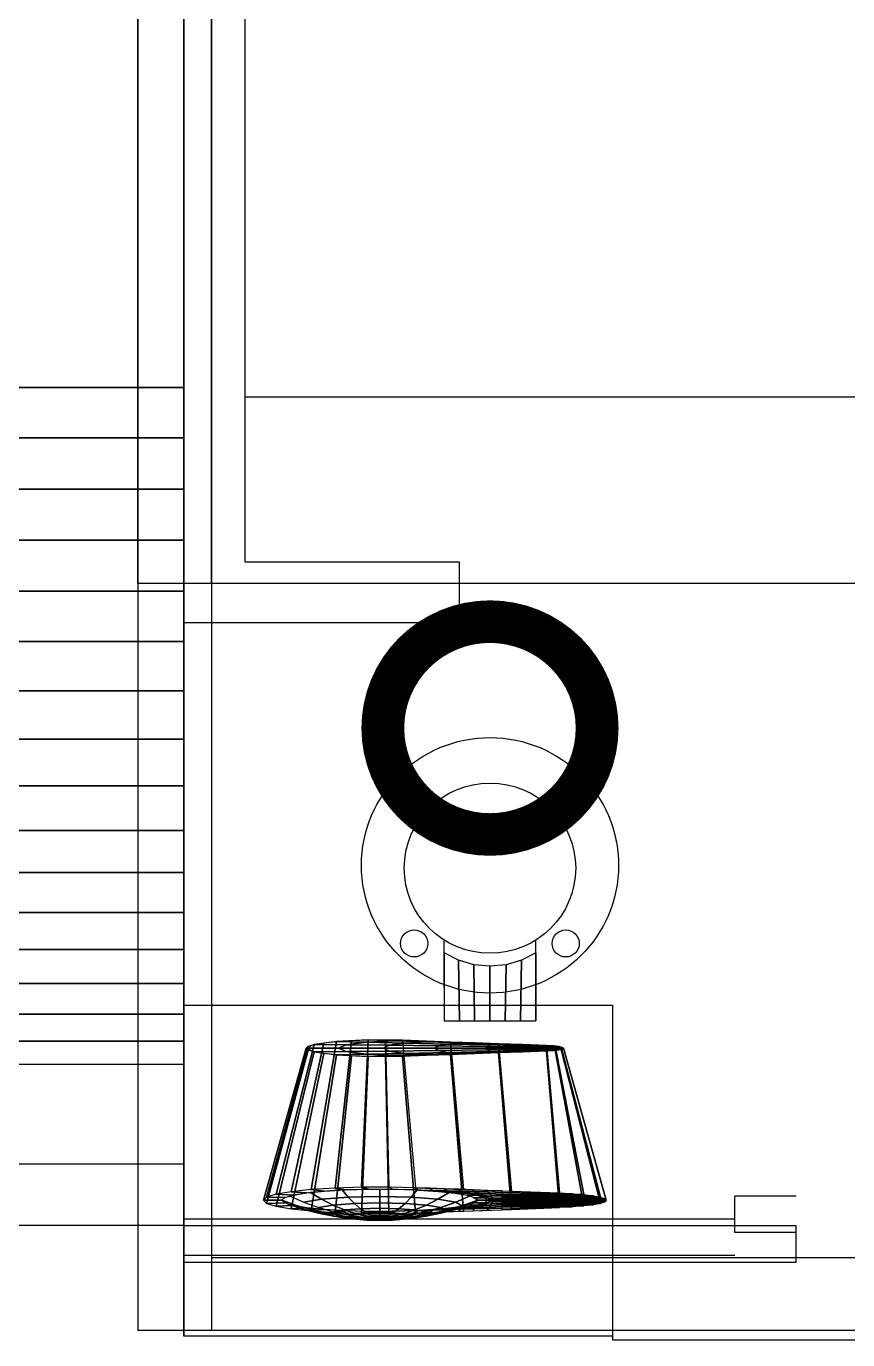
# Model space of a CAD drawing. Extents: x -54 to 215, y -235 to 116.
# Drawn here: x 99.73 to 113.15, y -188 to -166.54 of the extents above; entities that cross this region are included whole.
import ezdxf

# ---------------------------------------------------------------- set-up
doc = ezdxf.new("R2010")
doc.units = 0
doc.layers.get('0').update_dxf_attribs({"linetype": 'CONTINUOUS'})
doc.layers.add('A', color=7, linetype='CONTINUOUS')

# ---------------------------------------------------------------- blocks, each defined once
blk = doc.blocks.new('M-1-01')
at = {"color": 0, "extrusion": (1, 2.08888e-17, -1.82472e-16)}
for p, q in [((-59.633, -197.474, -3.627), (-59.633, -196.481, -3.513)), ((-59.633, -201.945, -4.139), (-59.633, -200.885, -4.018))]:
    blk.add_line(p, q, dxfattribs=at)
at = {"color": 0, "extrusion": (0, -0.113734, 0.993511)}
for p, q in [((-59.633, -196.537, -3.017), (-52.633, -196.537, -3.017)), ((-52.633, -196.537, -3.017), (-52.633, -202.002, -3.642))]:
    blk.add_line(p, q, dxfattribs=at)
at = {"color": 0, "invisible_edges": 15}
for points in [[(-1.633, -138.695, 3.696), (-1.633, -186.602, -1.879), (-59.633, -186.602, -1.879), (-59.633, -138.695, 3.696)], [(-59.633, -160.729, 1.485), (-58.633, -160.729, 1.485), (-58.633, -189.344, -1.79), (-59.633, -189.344, -1.79)], [(-59.633, -176.64, 2), (-59.633, -186.44, 2), (-70.933, -186.44, 2), (-70.933, -176.64, 2)], [(-59.633, -186.455, -3.171), (-1.633, -186.455, -3.171), (-1.633, -201.854, -4.934), (-59.633, -201.854, -4.934)], [(-59.633, -196.39, -4.308), (-59.633, -186.455, -3.171), (-59.633, -186.602, -1.879), (-59.633, -196.537, -3.017)], [(-59.633, -186.602, -1.879), (-1.633, -186.602, -1.879), (-1.633, -196.537, -3.017), (-59.633, -196.537, -3.017)], [(-59.633, -190.337, -1.904), (-55.133, -190.337, -1.904), (-55.133, -189.344, -1.79), (-59.633, -189.344, -1.79)], [(-55.383, -195.677, -0.704), (-55.383, -195.472, -2.492), (-55.383, -196.247, -2.581), (-55.383, -196.451, -0.792)], [(-53.883, -195.677, -0.704), (-53.883, -195.472, -2.492), (-53.883, -196.247, -2.581), (-53.883, -196.451, -0.792)], [(-59.633, -196.169, -2.966), (-59.633, -197.502, -3.642), (-59.633, -200.14, -9), (-59.633, -199.14, -9)], [(-55.383, -196.788, -0.831), (-55.383, -196.537, -3.017), (-55.383, -196.201, -2.978), (-55.383, -196.451, -0.792)], [(-53.883, -196.788, -0.831), (-53.883, -196.537, -3.017), (-53.883, -196.201, -2.978), (-53.883, -196.451, -0.792)], [(-59.633, -201.854, -4.934), (-59.633, -201.945, -4.139), (-59.633, -196.481, -3.513), (-59.633, -196.39, -4.308)], [(-59.633, -196.537, -3.017), (-59.633, -196.481, -3.513), (-59.633, -197.502, -3.642), (-59.633, -197.224, -3.088)], [(-59.633, -201.945, -4.139), (-52.633, -201.945, -4.139), (-52.633, -196.481, -3.513), (-59.633, -196.481, -3.513)], [(-59.633, -196.936, 0.461), (-59.633, -197.815, -0.647), (-59.633, -197.474, -3.627), (-59.633, -196.481, -3.513)], [(-58.433, -196.936, 0.461), (-58.433, -197.815, -0.647), (-58.433, -197.474, -3.627), (-58.433, -196.481, -3.513)], [(-52.633, -196.537, -3.017), (-8.633, -196.537, -3.017), (-8.633, -202.002, -3.642), (-52.633, -202.002, -3.642)], [(-59.633, -199.668, 0.148), (-59.633, -199.554, -0.846), (-59.633, -197.815, -0.647), (-59.633, -196.936, 0.461)], [(-58.433, -199.668, 0.148), (-58.433, -199.554, -0.846), (-58.433, -197.815, -0.647), (-58.433, -196.936, 0.461)], [(-59.633, -197.502, -3.642), (-80.633, -197.502, -3.642), (-80.633, -200.14, -9), (-59.633, -200.14, -9)], [(-80.633, -200.14, -9), (-80.633, -199.14, -9), (-59.633, -199.14, -9), (-59.633, -200.14, -9)], [(-59.633, -200.195, -1.221), (-59.633, -201, -0.307), (-59.633, -199.634, -0.15), (-59.633, -199.52, -1.144)], [(-58.433, -200.195, -1.221), (-58.433, -201, -0.307), (-58.433, -199.634, -0.15), (-58.433, -199.52, -1.144)], [(-50.633, -200.019, -0.194), (-49.633, -200.132, 0.799), (-49.633, -199.655, -3.373), (-50.633, -199.655, -3.373)], [(-54.133, -199.85, -1.685), (-53.233, -199.85, -1.685), (-53.233, -199.782, -2.281), (-54.133, -199.782, -2.281)], [(-59.633, -200.132, 0.799), (-59.633, -200.019, -0.194), (-50.633, -200.019, -0.194), (-49.633, -200.132, 0.799)], [(-59.633, -200.615, -0.262), (-50.633, -200.615, -0.262), (-50.633, -200.019, -0.194), (-59.633, -200.019, -0.194)], [(-59.633, -200.132, 0.799), (-59.633, -200.728, 0.731), (-49.633, -200.728, 0.731), (-49.633, -200.132, 0.799)], [(-59.633, -201.945, -4.139), (-59.633, -200.885, -4.018), (-59.633, -200.195, -1.221), (-59.633, -201, -0.307)], [(-58.433, -201.945, -4.139), (-58.433, -200.885, -4.018), (-58.433, -200.195, -1.221), (-58.433, -201, -0.307)], [(-50.633, -200.615, -0.262), (-49.633, -200.728, 0.731), (-49.633, -200.251, -3.442), (-50.633, -200.251, -3.442)], [(-59.633, -200.728, 0.731), (-59.633, -200.615, -0.262), (-50.633, -200.615, -0.262), (-49.633, -200.728, 0.731)], [(-59.633, -201.854, -4.934), (-59.633, -201.945, -4.139), (-52.633, -201.945, -4.139), (-52.633, -201.854, -4.934)], [(-52.633, -202.002, -3.642), (-8.633, -202.002, -3.642), (-8.633, -201.854, -4.934), (-52.633, -201.854, -4.934)]]:
    blk.add_3dface(points, dxfattribs=at)
at = {"layer": 'A', "color": 0, "extrusion": (0, -0.113734, 0.993511)}
for p, q in [((-59.633, -190.292, -2.302), (-59.633, -160.684, 1.088)), ((-58.633, -189.298, -2.188), (-58.633, -160.684, 1.088)), ((-59.633, -186.602, -1.879), (-59.633, -186.455, -3.171)), ((-59.633, -201.854, -4.934), (-59.633, -186.455, -3.171)), ((-59.633, -186.602, -1.879), (-59.633, -196.537, -3.017)), ((-2.633, -186.602, -1.879), (-58.633, -186.602, -1.879)), ((-55.133, -189.298, -2.188), (-58.633, -189.298, -2.188)), ((-55.133, -190.292, -2.302), (-55.133, -189.298, -2.188)), ((-55.133, -190.292, -2.302), (-59.633, -190.292, -2.302)), ((-55.383, -195.677, -0.704), (-55.383, -195.472, -2.492)), ((-55.383, -196.247, -2.581), (-55.383, -195.472, -2.492)), ((-53.883, -195.677, -0.704), (-53.883, -195.472, -2.492)), ((-53.883, -196.247, -2.581), (-53.883, -195.472, -2.492)), ((-55.383, -195.677, -0.704), (-55.383, -196.788, -0.831)), ((-53.883, -195.677, -0.704), (-53.883, -196.788, -0.831)), ((-55.383, -196.201, -2.978), (-55.383, -196.537, -3.017)), ((-55.383, -196.201, -2.978), (-55.383, -196.247, -2.581)), ((-53.883, -196.201, -2.978), (-53.883, -196.537, -3.017)), ((-53.883, -196.247, -2.581), (-53.883, -196.201, -2.978)), ((-59.633, -196.481, -3.513), (-59.633, -201.945, -4.139)), ((-55.383, -196.537, -3.017), (-53.883, -196.537, -3.017)), ((-49.633, -199.655, -3.373), (-50.633, -199.655, -3.373)), ((-50.633, -200.251, -3.442), (-50.633, -199.655, -3.373)), ((-59.633, -200.019, -0.194), (-50.633, -200.019, -0.194)), ((-59.633, -200.615, -0.262), (-59.633, -200.019, -0.194)), ((-49.633, -200.132, 0.799), (-59.633, -200.132, 0.799)), ((-49.633, -200.728, 0.731), (-49.633, -200.132, 0.799)), ((-49.633, -200.251, -3.442), (-50.633, -200.251, -3.442)), ((-59.633, -200.615, -0.262), (-50.633, -200.615, -0.262)), ((-59.633, -200.728, 0.731), (-49.633, -200.728, 0.731)), ((-59.633, -201.854, -4.934), (-59.633, -201.945, -4.139)), ((-1.633, -201.854, -4.934), (-59.633, -201.854, -4.934)), ((-52.633, -201.945, -4.139), (-59.633, -201.945, -4.139)), ((-52.633, -202.002, -3.642), (-30.633, -202.002, -3.642))]:
    blk.add_line(p, q, dxfattribs=at)
at = {"layer": 'A', "color": 0}
for p, q in [((-59.633, -186.44, 2), (-70.933, -186.44, 2)), ((-80.633, -199.14, -9), (-59.633, -199.14, -9)), ((-59.633, -200.14, -9), (-59.633, -199.14, -9)), ((-80.633, -200.14, -9), (-59.633, -200.14, -9))]:
    blk.add_line(p, q, dxfattribs=at)
at = {"layer": 'A', "color": 0, "extrusion": (1, 0, -1.83664e-16)}
for p, q in [((-59.633, -199.14, -9), (-59.633, -196.169, -2.966)), ((-59.633, -200.14, -9), (-59.633, -197.502, -3.642))]:
    blk.add_line(p, q, dxfattribs=at)
at = {"layer": 'A', "color": 0, "extrusion": (1, 2.08888e-17, -1.82472e-16)}
blk.add_line((-59.633, -197.224, -3.088), (-59.633, -197.502, -3.642), dxfattribs=at)
at = {"layer": 'A', "color": 0, "extrusion": (0, -0.113734, 0.993511), "const_width": 0.7}
blk.add_lwpolyline([(-56.383, -193.305, 1), (-52.883, -193.305, 1)], format="xyb", close=True, dxfattribs=at)
at = {"layer": 'A', "color": 0, "extrusion": (0, -0.113734, 0.993511)}
for centre, radius in [((-54.633, -193.305, 19.356), 2.1), ((-54.633, -193.305, 19.756), 1.4), ((-53.396, -194.543, 19.756), 0.222)]:
    blk.add_circle(centre, radius, dxfattribs=at)
at = {"layer": 'A', "color": 0, "extrusion": (8.69678e-34, -0.113734, 0.993511)}
blk.add_circle((-55.871, -192.068, 19.756), 0.222, dxfattribs=at)
at = {"layer": 'A', "color": 0, "extrusion": (1.37829e-17, -0.113734, 0.993511)}
blk.add_circle((-53.396, -192.068, 19.756), 0.222, dxfattribs=at)
at = {"layer": 'A', "color": 0, "extrusion": (-1.37829e-17, -0.113734, 0.993511)}
blk.add_circle((-55.871, -194.543, 19.756), 0.222, dxfattribs=at)
at = {"layer": 'A', "color": 0}
mesh = blk.add_polymesh((2, 17), dxfattribs=at)
for k, corner in enumerate([(-59.633, -157.64), (-59.633, -160.238), (-59.633, -162.836), (-59.633, -165.433), (-59.633, -168.031), (-59.633, -170.629), (-59.633, -173.227), (-59.633, -175.825), (-59.633, -178.422), (-59.633, -181.02), (-59.633, -183.618), (-59.633, -186.216), (-59.633, -188.801), (-59.633, -191.354), (-59.633, -193.709), (-59.633, -195.71), (-59.633, -197.224), (-59.633, -157.64), (-59.633, -160.114), (-59.633, -162.588), (-59.633, -165.062), (-59.633, -167.536), (-59.633, -170.01), (-59.633, -172.484), (-59.633, -174.958), (-59.633, -177.432), (-59.633, -179.906), (-59.633, -182.38), (-59.633, -184.854), (-59.633, -187.328), (-59.633, -189.802), (-59.633, -192.276), (-59.633, -194.75), (-59.633, -197.224)]):
    mesh.set_mesh_vertex(divmod(k, 17), corner)
mesh = blk.add_polymesh((2, 17), dxfattribs=at)
for k, corner in enumerate([(-59.633, -186.44), (-59.633, -187.267), (-59.633, -188.101), (-59.633, -188.937), (-59.633, -189.769), (-59.633, -190.592), (-59.633, -191.399), (-59.633, -192.186), (-59.633, -192.946), (-59.633, -193.675), (-59.633, -194.366), (-59.633, -195.017), (-59.633, -195.621), (-59.633, -196.176), (-59.633, -196.676), (-59.633, -197.119), (-59.633, -197.502), (-70.933, -186.44), (-70.933, -187.267), (-70.933, -188.101), (-70.933, -188.937), (-70.933, -189.769), (-70.933, -190.592), (-70.933, -191.399), (-70.933, -192.186), (-70.933, -192.946), (-70.933, -193.675), (-70.933, -194.366), (-70.933, -195.017), (-70.933, -195.621), (-70.933, -196.176), (-70.933, -196.676), (-70.933, -197.119), (-70.933, -197.502)]):
    mesh.set_mesh_vertex(divmod(k, 17), corner)
mesh = blk.add_polymesh((2, 7), dxfattribs=at)
for k, corner in enumerate([(-53.883, -195.677), (-54.118, -195.796), (-54.371, -195.869), (-54.633, -195.894), (-54.896, -195.869), (-55.148, -195.796), (-55.383, -195.677), (-53.883, -196.788), (-54.133, -196.788), (-54.383, -196.788), (-54.633, -196.788), (-54.883, -196.788), (-55.133, -196.788), (-55.383, -196.788)]):
    mesh.set_mesh_vertex(divmod(k, 7), corner)
mesh = blk.add_polymesh((2, 17), dxfattribs=at)
for k, corner in enumerate([(-56.064, -197.363), (-56.341, -197.369), (-56.622, -197.368), (-56.893, -197.359), (-57.139, -197.344), (-57.346, -197.322), (-57.503, -197.295), (-57.6, -197.265), (-57.633, -197.233), (-57.6, -197.201), (-57.503, -197.171), (-57.346, -197.145), (-57.139, -197.123), (-56.893, -197.107), (-56.622, -197.098), (-56.341, -197.097), (-56.064, -197.103), (-55.849, -199.923), (-56.286, -199.932), (-56.732, -199.93), (-57.162, -199.917), (-57.551, -199.892), (-57.879, -199.857), (-58.126, -199.815), (-58.281, -199.767), (-58.333, -199.717), (-58.281, -199.667), (-58.126, -199.619), (-57.879, -199.577), (-57.551, -199.542), (-57.162, -199.517), (-56.732, -199.504), (-56.286, -199.502), (-55.849, -199.511)]):
    mesh.set_mesh_vertex(divmod(k, 17), corner)
mesh = blk.add_polymesh((9, 7), dxfattribs=at)
for k, corner in enumerate([(-56.064, -197.363), (-55.672, -197.349), (-55.279, -197.334), (-54.887, -197.32), (-54.495, -197.305), (-54.102, -197.291), (-53.71, -197.276), (-56.622, -197.368), (-56.18, -197.353), (-55.664, -197.337), (-55.11, -197.319), (-54.557, -197.301), (-54.04, -197.285), (-53.598, -197.27), (-57.139, -197.344), (-56.652, -197.332), (-56.024, -197.317), (-55.325, -197.302), (-54.625, -197.286), (-53.997, -197.272), (-53.51, -197.26), (-57.503, -197.295), (-56.985, -197.289), (-56.278, -197.28), (-55.478, -197.271), (-54.677, -197.262), (-53.971, -197.254), (-53.453, -197.247), (-57.633, -197.233), (-57.104, -197.233), (-56.37, -197.233), (-55.533, -197.233), (-54.696, -197.233), (-53.962, -197.233), (-53.433, -197.233), (-57.503, -197.171), (-56.985, -197.178), (-56.278, -197.186), (-55.478, -197.195), (-54.677, -197.204), (-53.971, -197.213), (-53.453, -197.219), (-57.139, -197.123), (-56.652, -197.135), (-56.024, -197.149), (-55.325, -197.165), (-54.625, -197.18), (-53.997, -197.195), (-53.51, -197.206), (-56.622, -197.098), (-56.18, -197.113), (-55.664, -197.13), (-55.11, -197.147), (-54.557, -197.165), (-54.04, -197.182), (-53.598, -197.196), (-56.064, -197.103), (-55.672, -197.118), (-55.279, -197.132), (-54.887, -197.147), (-54.495, -197.161), (-54.102, -197.175), (-53.71, -197.19)]):
    mesh.set_mesh_vertex(divmod(k, 7), corner)
mesh = blk.add_polymesh((2, 4), dxfattribs=at)
for k, corner in enumerate([(-55.849, -199.511), (-55.064, -199.54), (-54.279, -199.569), (-53.495, -199.598), (-56.064, -197.103), (-55.279, -197.132), (-54.495, -197.161), (-53.71, -197.19)]):
    mesh.set_mesh_vertex(divmod(k, 4), corner)
mesh = blk.add_polymesh((2, 4), dxfattribs=at)
for k, corner in enumerate([(-53.71, -197.276), (-54.495, -197.305), (-55.279, -197.334), (-56.064, -197.363), (-53.495, -199.836), (-54.279, -199.865), (-55.064, -199.894), (-55.849, -199.923)]):
    mesh.set_mesh_vertex(divmod(k, 4), corner)
mesh = blk.add_polymesh((2, 7), dxfattribs=at)
for k, corner in enumerate([(-53.71, -197.276), (-53.566, -197.267), (-53.468, -197.252), (-53.433, -197.233), (-53.468, -197.215), (-53.566, -197.199), (-53.71, -197.19), (-53.495, -199.836), (-53.098, -199.81), (-52.829, -199.768), (-52.733, -199.717), (-52.829, -199.666), (-53.098, -199.624), (-53.495, -199.598)]):
    mesh.set_mesh_vertex(divmod(k, 7), corner)
mesh = blk.add_polymesh((2, 17), dxfattribs=at)
for k, corner in enumerate([(-55.849, -199.511), (-56.286, -199.502), (-56.732, -199.504), (-57.162, -199.517), (-57.551, -199.542), (-57.879, -199.577), (-58.126, -199.619), (-58.281, -199.667), (-58.333, -199.717), (-58.281, -199.767), (-58.126, -199.815), (-57.879, -199.857), (-57.551, -199.892), (-57.162, -199.917), (-56.732, -199.93), (-56.286, -199.932), (-55.849, -199.923), (-55.849, -199.548), (-56.224, -199.537), (-56.612, -199.536), (-56.99, -199.546), (-57.335, -199.567), (-57.626, -199.596), (-57.848, -199.632), (-57.986, -199.673), (-58.033, -199.717), (-57.986, -199.761), (-57.848, -199.802), (-57.626, -199.838), (-57.335, -199.867), (-56.99, -199.888), (-56.612, -199.898), (-56.224, -199.897), (-55.849, -199.886)]):
    mesh.set_mesh_vertex(divmod(k, 17), corner)
mesh = blk.add_polymesh((16, 7), dxfattribs=dict(at, m_close=True))
for k, corner in enumerate([(-56.433, -200.015), (-56.706, -200.007), (-56.978, -199.982), (-57.247, -199.94), (-57.514, -199.882), (-57.776, -199.807), (-58.033, -199.717), (-56.433, -200.015), (-56.685, -200.019), (-56.936, -200.005), (-57.185, -199.975), (-57.431, -199.929), (-57.674, -199.866), (-57.911, -199.787), (-56.433, -200.015), (-56.626, -200.029), (-56.818, -200.025), (-57.009, -200.005), (-57.197, -199.969), (-57.383, -199.915), (-57.565, -199.846), (-56.433, -200.015), (-56.538, -200.035), (-56.642, -200.039), (-56.745, -200.025), (-56.847, -199.995), (-56.947, -199.948), (-57.046, -199.885), (-56.433, -200.015), (-56.433, -200.038), (-56.433, -200.043), (-56.433, -200.032), (-56.433, -200.005), (-56.433, -199.96), (-56.433, -199.899), (-56.433, -200.015), (-56.329, -200.035), (-56.225, -200.039), (-56.122, -200.025), (-56.02, -199.995), (-55.919, -199.948), (-55.821, -199.885), (-56.433, -200.015), (-56.24, -200.029), (-56.048, -200.025), (-55.858, -200.005), (-55.669, -199.969), (-55.484, -199.915), (-55.302, -199.846), (-56.433, -200.015), (-56.181, -200.019), (-55.93, -200.005), (-55.681, -199.975), (-55.435, -199.929), (-55.193, -199.866), (-54.955, -199.787), (-56.433, -200.015), (-56.161, -200.007), (-55.889, -199.982), (-55.619, -199.94), (-55.353, -199.882), (-55.09, -199.807), (-54.833, -199.717), (-56.433, -200.015), (-56.181, -199.995), (-55.93, -199.958), (-55.681, -199.904), (-55.435, -199.835), (-55.193, -199.749), (-54.955, -199.647), (-56.433, -200.015), (-56.24, -199.985), (-56.048, -199.938), (-55.858, -199.874), (-55.669, -199.795), (-55.484, -199.699), (-55.302, -199.588), (-56.433, -200.015), (-56.329, -199.978), (-56.225, -199.924), (-56.122, -199.854), (-56.02, -199.768), (-55.919, -199.666), (-55.821, -199.549), (-56.433, -200.015), (-56.433, -199.976), (-56.433, -199.92), (-56.433, -199.847), (-56.433, -199.759), (-56.433, -199.655), (-56.433, -199.535), (-56.433, -200.015), (-56.538, -199.978), (-56.642, -199.924), (-56.745, -199.854), (-56.847, -199.768), (-56.947, -199.666), (-57.046, -199.549), (-56.433, -200.015), (-56.626, -199.985), (-56.818, -199.938), (-57.009, -199.874), (-57.197, -199.795), (-57.383, -199.699), (-57.565, -199.588), (-56.433, -200.015), (-56.685, -199.995), (-56.936, -199.958), (-57.185, -199.904), (-57.431, -199.835), (-57.674, -199.749), (-57.911, -199.647)]):
    mesh.set_mesh_vertex(divmod(k, 7), corner)
mesh = blk.add_polymesh((13, 7), dxfattribs=at)
for k, corner in enumerate([(-55.849, -199.923), (-55.613, -199.914), (-55.377, -199.905), (-55.141, -199.897), (-54.905, -199.888), (-54.669, -199.879), (-54.433, -199.871), (-55.799, -199.884), (-55.567, -199.877), (-55.34, -199.87), (-55.116, -199.864), (-54.892, -199.859), (-54.665, -199.852), (-54.433, -199.845), (-55.477, -199.863), (-55.269, -199.856), (-55.102, -199.848), (-54.955, -199.841), (-54.809, -199.834), (-54.642, -199.827), (-54.433, -199.819), (-55.207, -199.834), (-55.019, -199.828), (-54.902, -199.821), (-54.82, -199.814), (-54.739, -199.807), (-54.622, -199.8), (-54.433, -199.794), (-55.003, -199.799), (-54.83, -199.794), (-54.751, -199.789), (-54.718, -199.783), (-54.686, -199.778), (-54.607, -199.773), (-54.433, -199.768), (-54.876, -199.759), (-54.712, -199.757), (-54.657, -199.754), (-54.655, -199.751), (-54.653, -199.748), (-54.597, -199.745), (-54.433, -199.743), (-54.833, -199.717), (-54.673, -199.717), (-54.625, -199.717), (-54.633, -199.717), (-54.642, -199.717), (-54.594, -199.717), (-54.433, -199.717), (-54.876, -199.675), (-54.712, -199.677), (-54.657, -199.68), (-54.655, -199.683), (-54.653, -199.686), (-54.597, -199.689), (-54.433, -199.691), (-55.003, -199.635), (-54.83, -199.64), (-54.751, -199.645), (-54.718, -199.651), (-54.686, -199.656), (-54.607, -199.661), (-54.433, -199.666), (-55.207, -199.6), (-55.019, -199.606), (-54.902, -199.613), (-54.82, -199.62), (-54.739, -199.627), (-54.622, -199.634), (-54.433, -199.64), (-55.477, -199.571), (-55.269, -199.578), (-55.102, -199.586), (-54.955, -199.593), (-54.809, -199.6), (-54.642, -199.607), (-54.433, -199.615), (-55.799, -199.55), (-55.567, -199.557), (-55.34, -199.564), (-55.116, -199.569), (-54.892, -199.575), (-54.665, -199.581), (-54.433, -199.589), (-55.849, -199.511), (-55.613, -199.52), (-55.377, -199.529), (-55.141, -199.537), (-54.905, -199.546), (-54.669, -199.555), (-54.433, -199.563)]):
    mesh.set_mesh_vertex(divmod(k, 7), corner)
mesh = blk.add_polymesh((2, 13), dxfattribs=at)
for k, corner in enumerate([(-54.433, -199.871), (-54.433, -199.845), (-54.433, -199.819), (-54.433, -199.794), (-54.433, -199.768), (-54.433, -199.743), (-54.433, -199.717), (-54.433, -199.691), (-54.433, -199.666), (-54.433, -199.64), (-54.433, -199.615), (-54.433, -199.589), (-54.433, -199.563), (-53.495, -199.836), (-53.284, -199.825), (-53.098, -199.81), (-52.944, -199.791), (-52.829, -199.768), (-52.757, -199.743), (-52.733, -199.717), (-52.757, -199.691), (-52.829, -199.666), (-52.944, -199.643), (-53.098, -199.624), (-53.284, -199.609), (-53.495, -199.598)]):
    mesh.set_mesh_vertex(divmod(k, 13), corner)
blk = doc.blocks.new('M-1-05')
at = {"color": 0}
for p, q in [((-59.5, 37, 4.7), (-59.5, 0)), ((-58.3, 37, 4.7), (-58.3, 0)), ((-59.5, 12.2, -12), (-59.5, 24.7, -13.8)), ((-58.3, 12.2, -12), (-58.3, 24.7, -13.8)), ((-59.5, 12.2, -12), (-59.5, 0)), ((-58.3, 12.2, -12), (-59.5, 12.2, -12)), ((-1.2, 12.2, -12), (-58.3, 12.2, -12)), ((-58.3, 12.2, -12), (-58.3, 0)), ((-1.2, 1.19, 0.151), (-58.3, 1.19, 0.151)), ((-59.5, 0), (-59.5, 0))]:
    blk.add_line(p, q, dxfattribs=at)
at = {"color": 0, "extrusion": (-1, 0, 0)}
blk.add_circle((-16.2, -7.3, 59.5), 1.5, dxfattribs=at)
at = {"color": 0, "invisible_edges": 15}
for points in [[(-59.5, 12.2, -12), (-59.5, 24.7, -13.8), (-59.5, 37, 4.7), (-59.5, 0)], [(-58.3, 0), (-59.5, 0), (-59.5, 37, 4.7), (-58.3, 37, 4.7)], [(-58.3, 12.2, -12), (-58.3, 24.7, -13.8), (-58.3, 37, 4.7), (-58.3, 0)], [(-59.5, 12.2, -12), (-58.3, 12.2, -12), (-58.3, 24.7, -13.8), (-59.5, 24.7, -13.8)], [(-58.3, 12.2, -12), (-58.3, 24.7, -13.8), (-1.2, 24.7, -13.8), (-1.2, 12.2, -12)], [(-58.3, 0), (-59.5, 0), (-59.5, 12.2, -12), (-58.3, 12.2, -12)], [(-58.3, 12.2, -12), (-1.2, 12.2, -12), (-1.2, 0), (-58.3, 0)], [(-1.2, 1.19, 0.151), (-1.2, 0), (-58.3, 0), (-58.3, 1.19, 0.151)]]:
    blk.add_3dface(points, dxfattribs=at)
at = {"layer": 'A', "color": 0}
blk.add_line((0, 0), (-59.5, 0), dxfattribs=at)

msp = doc.modelspace()

# ---------------------------------------------------------------- block references
at = {"color": 0}
msp.add_blockref('M-1-05', (161.055, -187.846), dxfattribs=at)
at = {"color": 0, "extrusion": (3.86209e-19, -0.002094, 0.999998)}
msp.add_blockref('M-1-01', (161.938, 14.009, 5.327), dxfattribs=at)

doc.saveas('drawing.dxf')
